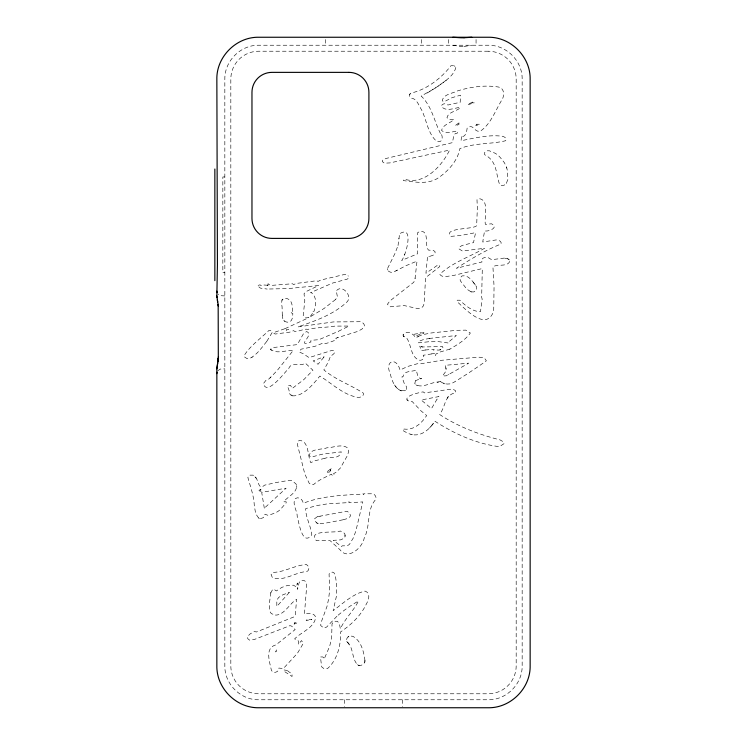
<?xml version="1.0" encoding="UTF-8"?>
<svg xmlns="http://www.w3.org/2000/svg" width="745" height="745" viewBox="0 0 745 745"><rect width="100%" height="100%" fill="white"/><g stroke="black" fill="none" stroke-linecap="round" stroke-linejoin="round"><path stroke-width="0.56" stroke-dasharray="3.73 2.79" d="M446.069 369.287L445.165 365.329L468.745 363.141L448.844 374.418A2.719 2.719 0 0 1 448.248 374.474L446.395 375.815L442.511 375.992L445.445 371.895L446.069 369.287A7.189 7.189 0 0 0 445.985 367.806M398.91 238.866L398.938 238.242M364.985 660.629C363.746 651.856 361.427 641.212 353.167 636.472A5.681 5.681 0 0 0 351.249 636.128C348.353 635.569 345.755 638.502 346.714 641.37C353.912 647.386 351.407 658.366 357.498 664.698A5.029 5.029 0 0 0 359.081 665.406C361.902 666.021 365.534 663.236 364.92 660.154M345.047 536.242L344.907 534.249A3.483 3.483 0 0 0 344.395 533.234L340.195 530.962C337.196 533.429 306.549 529.155 316.336 540.656L329.914 540.497L339.981 549.726C347.962 560.687 362.564 547.715 364.277 537.825C370.498 526.389 366.615 511.023 374.633 500.798C377.296 498.638 375.843 494.885 372.984 493.777L364.128 493.777L363.355 494.773L363.355 493.777L362.005 494.131C342.244 495.192 321.877 495.937 303.271 503.275C302.88 499.485 298.717 496.123 295.197 498.647C291.798 504.123 297.423 510.865 297.236 516.62C298.82 521.779 302.247 547.007 311.801 534.919C311.056 526.128 305.394 516.965 305.711 508.584L317.491 505.464L327.893 503.797L348.166 502.633L349.051 501.711L349.051 502.698L362.787 501.925L355.775 531.371L353.121 538.281L349.433 544.371L347.282 545.824L342.393 545.824L341.331 546.467L333.387 540.33L340.577 539.883L344.134 538.244A3.399 3.399 0 0 0 344.954 536.745L345.047 536.242A7.264 7.264 0 0 0 345.065 535.012M415.077 278.481L415.123 277.997M431.718 353.912L423.197 355.263C425.46 358.149 421.838 361.083 418.969 360.142C409.918 356.259 411.762 343.715 405.848 336.991C400.372 337.122 404.582 331.097 408.4 332.531A6.826 6.826 0 0 1 409.918 332.773L413.27 334.682L415.906 337.811L417.2 336.982M330.24 470.765L329.821 471.902L326.105 472.563L331.134 468.503A9.052 9.052 0 0 0 330.212 470.756A8.847 8.847 0 0 1 331.115 468.586L331.134 468.503M398.035 245.543L399.311 236.044L398.957 234.2C414.788 223.481 405.997 255.637 401.713 260.405L417.507 253.822L417.507 232.785L419.919 231.369C430.116 230.298 423.97 245.571 428.552 250.134L433.422 250.385L435.071 251.763L435.071 253.607L433.031 255.293L427.49 257.081L425.935 273.294L437.334 265.36L439.746 265.36L439.746 266.57L425.553 277.717L424.203 303.206L423.411 305.86L421.819 307.638L417.936 308.626L404.265 305.59L390.035 306.791L387.409 304.314L389.849 300.989L413.764 282.262L414.946 279.412L417.014 261.113L405.718 265.807L393.36 272.232C391.05 272.828 387.288 271.655 387.409 268.759L394.85 253.728L398.026 245.58M270.817 592.564C270.77 597.322 265.537 615.612 274.765 614.243L275.687 615.165C284.739 614.746 289.507 603.469 296.65 599.306L295.206 615.649L294.564 616.664L256.476 631.974L254.231 631.527L250.18 633.893L247.219 636.761L247.862 638.8L249.771 640.234L254.455 639.433L290.029 625.632L291.761 626.21L295.169 629.553L276.041 644.835C264.456 647.871 269.699 661.877 271.357 670.165C272.614 674.234 279.617 672.195 278.844 668.06L283.333 668.563L297.497 653.197L303.308 643.354L301.539 640.588L298.354 644.332L298.568 641.808A2.915 2.915 0 0 0 297.628 640.151L294.62 638.903C301.166 632.039 314.846 627.644 315.694 616.935C313.692 612.623 308.272 612.949 304.435 614.187L306.493 588.541C307.257 585.123 306.446 579.359 301.651 580.271C297.665 581.566 299.257 586.669 297.283 589.463L297.283 583.018L296.575 587.079L293.483 585.197L287.542 585.44L281.861 587.367L276.321 590.953L273.992 589.323L272.717 589.323L270.686 593.057M440.435 133.495C434.186 120.969 431.728 106.051 421.167 96.031L433.357 89.251A123.363 123.363 0 0 0 438.079 86.141C444.802 81.131 453.444 76.307 455.819 67.655L454.469 66.016A1.946 1.946 0 0 0 453.481 65.746L450.93 65.746C441.468 78.132 426.96 89.242 412.218 92.78C409.201 92.808 408.4 97.232 411.342 98.107C417.079 98.759 418.839 105.818 421.614 109.934C426.662 120.01 427.677 133.327 436.505 141.178C442.372 144.064 444.048 135.935 439.969 132.48M364.705 662.361L364.733 662.296A3.427 3.427 0 0 0 364.966 661.346M292.282 395.819C303.243 396.787 313.3 384.066 319.856 376.067C332 383.461 343.305 394.934 357.777 397.346C360.338 397.616 364.035 396.405 363.374 393.174C351.24 385.146 335.548 379.764 323.851 369.874L328.247 362.154L330.584 355.989C333.928 354.462 337.411 350.755 331.925 350.401L309.054 357.619L303.345 353.791L299.229 351.994L301.054 349.191L314.79 346.388L322.436 343.315L323.498 344.097L328.936 342.626L335.408 340.176L336.461 339.208L335.818 338.221L358.084 331.301L362.042 328.992L364.165 326.804L364.37 325.071L363.458 323.33L360.533 321.719L333.341 321.933L297.851 326.925C314.967 321.039 332.54 314.958 346.229 302.675C354.201 296.398 341.098 282.634 335.818 291.695L336.6 292.478L337.448 297.078L335.474 299.574M404.181 255.125L404.6 254.073M282.29 315.06C281.834 318.888 284.916 323.591 289.293 321.821A4.34 4.34 0 0 0 291.481 320.248L292.571 317.594L292.841 313.58L291.137 312.723L292.841 312.723C292.347 308.104 292.953 300.71 287.551 298.754C280.958 296.426 281.238 302.926 282.076 306.847L282.29 315.172M424.035 332.94L423.216 332.885M506.488 182.953L507.932 179.331L507.438 172.821A17.871 17.871 0 0 0 506.544 167.225L504.43 162.773L501.068 158.517A20.59 20.59 0 0 0 495.276 153.312L489.381 150.797L486.764 150.797L484.641 152.492L484.641 154.69C497.586 161.32 495.658 174.079 499.699 184.667A3.464 3.464 0 0 0 500.808 185.291L503.331 185.282A2.701 2.701 0 0 0 504.374 185.067L506.488 182.953L506.218 183.4M504.393 258.068L491.653 259.698L487.966 257.5L484.567 257.5L482.797 258.338L481.307 260.266L482.015 261.961L456.545 268.247C470.7 259.083 485.554 250.162 501.106 243.997C501.851 241.166 498.368 239.89 496.114 239.937L482.732 241.995L484.567 230.875C488.776 232.012 499.28 227.253 491.504 223.798L485.377 224.375C483.868 218.592 489.949 199.818 479.044 198.654L476.996 199.716L477.349 208.432L476.642 225.707C473.354 229.702 442.791 227.458 450.716 236.398L460.829 235.457L475.571 232.645L473.522 242.628L462.245 245.412L459.656 246.921L458.79 248.793L462.338 250.99L484.52 248.29C469.722 256.839 452.345 262.538 439.746 274.281C442.586 278.611 449.254 275.52 453.407 275.492L482.304 268.554L481.661 297.227L482.164 299.145L480.46 311.745C472.19 311.512 465.467 305.608 459.786 300.207L457.16 300.207L457.16 301.688C464.936 308.663 486.606 332.289 493.702 310.898L494.056 286.536L492.929 266.775C497.539 263.665 508.611 267.492 509.925 260.545L507.587 258.692L503.862 258.133M266.822 341.322L272.586 331.842L270.323 330.501L268.908 330.501C260.573 338.537 249.445 346.397 243.904 356.063A5.858 5.858 0 0 0 244.779 357.134L246.809 358.475L249.64 358.475C257.044 354.844 261.691 347.626 266.775 341.396M412.534 434.717L408.13 433.515L402.309 430.182L404.079 429.055C413.894 430.442 421.717 423.197 426.662 415.524L421.167 411.007L412.153 401.508L409.815 401.648C399.199 396.703 420.618 392.233 423.197 391.87L424.426 392.894L452.373 388.974L455.363 390.501L455.772 392.578C444.886 395.111 446.031 404.051 440.826 412.693L439.699 414.537C458.026 426.615 478.839 434.493 500.025 439.885L503.089 441.673L504.067 443.638L499.392 446.683C476.325 443.815 454.441 433.786 435.015 421.298C429.921 428.664 422.378 436.281 412.534 434.717A5.15 5.15 0 0 1 410.756 434.493M429.502 428.058L430.88 426.363M431.69 425.367L433.46 423.216M217.764 370.833L220.157 369.092L224.832 368.868M415.44 380.76L414.769 383.656C420.851 389.737 431.29 381.757 438.479 381.989M292.338 395.846L288.874 393.313L289.153 390.622L287.523 386.161L288.594 385.379L290.569 385.379L292.133 388.545L303.932 379.494L312.956 370.265L305.376 363.178C300.244 366.987 291.276 361.493 288.799 368.384C285.521 371.168 266.859 396.889 263.376 383.61L266.496 379.643L268.964 378.972L277.168 370.563L293.334 350.327C286.294 350.001 275.985 354.62 270.528 349.126L274.011 347.468L297.367 344.59L303.317 333.974L306.502 331.562C315.414 334.561 294.526 347.664 311.047 341.927L310.544 341.052L311.606 340.269L318.962 339.673L338.249 331.376M336.945 616.227L326.673 627.039L323.703 627.988L320.667 625.474L321.123 622.41L327.027 606.318L328.582 599.166L329.579 590.878L329.085 574.023L330.231 572.588L332.41 572.113L333.853 572.672L335.315 575.187L336.591 584.415L336.442 596.158L333.145 610.686C343.035 603.394 352.906 593.821 365.05 591.092C371.289 593.234 368.44 600.442 366.102 604.512C360.468 616.124 350.997 624.906 340.549 631.946C341.014 645.012 337.541 659.632 327.521 668.563L323.842 668.563L321.654 666.812L320.443 656.95L322.781 656.95L324.122 658.077L324.122 659.148L329.355 647.042A54.217 54.217 0 0 0 331.693 635.923L332.028 623.938L333.378 621.954L334.458 621.255L337.299 621.255L337.997 621.926L339.552 624.412L340.344 628.855C344.972 618.667 353.503 611.002 358.494 601.019L355.607 602.696A129.258 129.258 0 0 0 336.936 616.227M270.016 377.938L270.882 377.082M335.529 299.537L324.103 308.439L309.585 317.23L312.202 313.98L312.239 311.242L314.083 311.242C315.778 305.189 317.128 297.749 311.885 292.971L310.469 292.692L332.633 283.053L347.198 279.151L348.781 277.96L348.735 276.442L347.98 275.771M440.286 381.477C444.197 384.522 449.933 385.053 454.143 382.138C465.057 375.48 476.381 367.993 486.364 360.785L484.325 357.907L478.858 357.172L442.139 360.235L420.785 363.756L417.247 363.756L407.478 366.521L400.037 370.069C396.368 356.129 384.001 361.018 390.51 374.288C391.404 380.872 397.849 395.083 406.342 389.467L406.481 386.702L404.107 383.07L401.928 376.858L403.436 376.151C403.567 370.647 412.274 371.82 416.259 370.135L417.74 375.88L420.152 378.628L421.633 378.628L418.532 379.428M415.347 380.816L418.709 379.373M395.912 270.817L397.178 270.128M418.169 336.461L422.35 334.728L431.159 332.978L456.424 330.333L465.755 330.128L470.356 333.024C465.69 339.776 457.011 344.982 449.645 349.237M416.995 337.085L418.439 336.321M251.829 357.349L252.313 357.106M338.314 331.339L348.986 326.049L334.905 326.114C327.428 327.446 316.327 327.409 307.853 329.365C304.556 328.238 298.969 331.814 294.675 331.423L293.614 330.64L289.796 332.14L275.138 334.039L273.154 332.764L285.149 328.62M423.318 332.875L420.012 332.885L420.357 333.229L414.49 334.16L414.49 335.008L415.757 335.855L423.942 333.024M425.237 350.001L433.46 349.312L433.46 350.234L434.81 349.452C437.511 350.55 441.338 350.504 442.94 347.701L442.595 346.555L422.629 346.974A10.132 10.132 0 0 1 421.502 346.76L421.139 346.658A9.536 9.536 0 0 1 420.078 346.267L419.77 346.127A9.778 9.778 0 0 0 422.629 346.974M449.961 349.098L439.625 352.143L437.781 353.577L436.225 353.773L435.378 355.477L435.378 353.186L431.644 353.922M285 328.685L308.868 317.612L305.729 317.892L303.215 315.573L304.807 300.756L304.035 293.809L305.944 291.649L318.637 285.512L288.445 288.576L267.055 289.06M317.454 516.611L314.632 518.706L314.632 520.904L317.379 523.279M428.859 256.708L429.502 256.531M437.175 382.353L440.332 381.468M317.612 516.564L320.201 516.183M337.513 337.774L337.997 337.643M324.941 458.277L314.949 460.764L310.777 462.673C307.452 456.238 309.25 440.612 299.192 440.388L297.264 442.325L297.357 444.281L304.845 474.109L309.128 483.105L310.805 484.576L313.571 484.576C318.478 480.004 325.379 477.266 331.488 474.165L332.615 475.934L334.039 474.323L333.537 473.671L336.191 472.2L340.335 468.074L347.58 455.279L348.735 451.097L348.269 448.928A4.433 4.433 0 0 0 347.366 447.726C341.34 443.629 333.332 447.745 326.878 447.81C322.604 449.831 309.575 448.192 309.464 455.754L310.386 456.955L311.866 456.955L322.017 454.245L341.331 451.861C338.705 460.112 331.758 455.875 324.969 458.268M404.116 390.818L404.153 390.808A4.302 4.302 0 0 0 405.55 390.166M343.24 519.768L347.868 518.436L349.954 516.723A3.166 3.166 0 0 0 350.429 515.428L349.526 513.063L347.282 511.387A2.831 2.831 0 0 0 346.5 511.275L319.95 516.201M448.946 374.4L448.248 374.474M429.111 338.463L456.368 335.529L449.179 341.592L448.835 343.082L438.703 341.666L428.431 341.787M429.912 338.351L423.495 339.571L418.243 341.527L418.597 342.83L428.599 341.778M342.989 519.805L323.954 523.428L317.389 523.279M425.414 349.982L421.335 350.644L419.742 346.118M463.958 46.507L471.79 45.231M224.832 176.965L222.839 176.965L222.839 272.698L224.832 272.698M267.651 285.26L262.389 284.897L261.253 285.745L260.052 284.823L257.286 285.605L260.424 288.11L267.231 289.069M471.362 291.91L473.876 291.919L476.642 289.861L476.642 286.89C473.066 282.243 469.127 274.672 462.049 275.911L460 278.108L460.28 280.725L466.798 289.125L471.101 291.872M224.832 295.914L220.157 295.681L217.764 293.949M287.486 670.696L288.753 671.664A7.152 7.152 0 0 1 289.116 671.999L292.049 673.871L292.049 676.488L283.761 671.04L283.761 669.904L287.104 670.444M452.811 45.231L460.55 46.497A10.793 6.724 0 0 0 463.958 46.497M470.84 291.817L471.613 291.919M259.456 518.436L258.496 517.952M290.839 395.167L291.304 395.381M267.865 285.363L268.051 283.696L270.388 285.465L292.487 283.761L293.614 284.609L296.193 283.472L316.7 280.716L318.05 281.424L320.592 280.092L343.538 274.7L345.876 274.7L348.055 275.818M267.204 285.037L268.051 285.465M258.608 518.026L255.684 513.659L254.296 505.604C253.887 495.853 250.404 486.485 247.852 477.424L249.556 475.152L253.095 475.152C259.381 477.443 257.183 491.588 264.643 485.135C273.648 483.17 282.457 480.804 291.761 480.534L295.821 483.766A6.211 6.211 0 0 1 296.473 485.181C297.59 492.771 287.477 496.71 283.649 501.785L286.164 501.785L286.164 502.847L280.409 509.431A17.806 17.806 0 0 1 273.564 513.547L268.181 515.382L264.903 514.218L264.922 515.587A2.682 2.682 0 0 1 264.568 516.443L262.948 517.822L260.359 518.622A3.688 3.688 0 0 1 258.887 518.185M506.544 167.225L506.814 168.137M476.064 39.532L476.064 45.231M448.583 39.532L448.583 45.231M421.363 39.532L421.363 45.231M402.589 699.769L402.589 706.614M344.404 699.769L344.404 706.614M325.63 39.532L325.63 45.231M359.425 665.49A5.066 5.066 0 0 1 357.498 664.698M347.952 637.003A3.38 3.38 0 0 1 348.949 636.398M346.714 641.37A37.287 37.287 0 0 1 349.107 644.555M454.152 65.867A2.133 2.133 0 0 1 454.962 66.407M409.61 94.643A2.403 2.403 0 0 1 410.132 93.805M446.255 80.19A166.852 166.852 0 0 1 427.136 93.013M254.948 476.8A15.151 15.151 0 0 1 256.15 478.281M296.612 485.693A7.087 7.087 0 0 1 296.78 487.249M318.376 523.567A5.15 5.15 0 0 1 316.457 522.794M271.515 350.42A2.719 2.719 0 0 1 270.528 349.126M281.629 300.3A1.704 1.704 0 0 1 281.936 299.89M282.327 299.555A4.712 4.712 0 0 1 282.914 299.192M284.813 321.346A4.926 4.926 0 0 1 283.78 320.397M507.587 258.692A5.96 5.96 0 0 1 509.412 259.968M473.14 282.085A59.041 59.041 0 0 1 475.478 285.214M387.596 270.025A2.738 2.738 0 0 1 387.409 269.113M407.552 400.447A2.514 2.514 0 0 1 406.798 399.618M447.205 398.193A8.4 8.4 0 0 1 448.397 396.312M445.184 383.889A6.323 6.323 0 0 1 443.312 383.107M396.191 387.167A17.219 17.219 0 0 1 394.505 384.904M401.313 390.957A14.537 14.537 0 0 1 397.495 388.49M417.694 385.668A5.196 5.196 0 0 1 416.11 384.932M440.9 349.582A6.426 6.426 0 0 1 439.774 349.964M402.943 335.297A1.853 1.853 0 0 1 403.203 334.505M403.948 336.684A2.179 2.179 0 0 1 403.231 335.958M224.841 356.538L224.832 665.844C224.487 683.975 240.616 700.114 258.757 699.769L488.245 699.769C506.377 700.114 522.506 683.975 522.161 665.844L522.161 79.156C522.506 61.025 506.377 44.886 488.245 45.231L258.757 45.231C240.616 44.886 224.487 61.025 224.832 79.156L224.841 356.538M458.995 122.841L458.939 124.517A41.431 41.431 0 0 1 455.018 125.728L458.995 122.841M461.518 136.633L461.053 140.74C474.63 138.086 488.655 134.417 502.586 136.279C504.393 136.698 507.69 138.766 505.594 140.74C491.188 144.334 474.956 142.761 460.634 148.32L459.991 148.32C457.626 160.799 448.537 170.791 438.395 177.841C428.086 184.788 414.918 182.013 403.418 180.607L404.265 179.051C423.896 185.924 442.027 165.884 449.58 150.09L389.765 162.922L384.355 163.183L382.297 161.591L382.902 159.728L386.357 158.387L452.42 142.649L453.882 135.106L455.353 133.532L457.383 133.094L457.449 130.971C452.411 131.586 445.724 134.472 441.58 130.403C442.66 124.666 450.492 123.232 454.05 119.368L449.421 119.582L446.963 117.729C448.052 111.974 456.499 111.405 460.205 107.811L460.205 107.317C454.534 107.932 445.603 112.16 441.45 106.339C441.403 103.667 446.46 102.689 447.875 105.036L460.205 102.288L460.475 95.202L452.029 97.679L444.765 101.441L443.135 101.441L442.288 100.584C443.461 94.084 452.755 93.46 457.579 90.881C470.7 86.895 484.958 84.818 498.591 87.044C504.467 88.189 504.728 95.742 501.869 99.923C495.416 110.418 490.908 123.959 480.525 131.036C473.839 133.02 473.922 122.944 467.143 128.131C466.733 131.437 465.923 137.024 461.518 136.633M308.83 568.854L308.104 570.577A2.682 2.682 0 0 1 307.489 571.145L305.357 571.685C294.899 572.7 283.882 581.305 273.136 577.98A4.014 4.014 0 0 1 272.26 577.3L271.087 574.516L272.921 572.393C284.543 572.225 294.89 565.138 306.493 564.533L307.918 565.902A4.721 4.721 0 0 1 308.681 567.578L308.83 568.854M294.452 623.518L294.079 624.133L297.711 622.606L294.452 622.606L294.452 623.518M476.493 124.238L475.813 125.635L479.966 124.238L476.493 124.238M323.805 357.274L318.031 364.277L313.161 360.878L324.103 356.771L323.805 357.274M437.073 399.096L431.485 408.586L421.158 399.99L438.935 396.554L437.073 399.096M260.955 489.344L259.809 491.234L261.43 491.151L260.126 491.598L258.971 490.312L260.955 489.344M289.284 592.433L276.823 606.458L276.823 600.079L278.732 597.388L282.979 594.734L289.284 592.433M264.307 508.202L261.7 492.315L286.117 488.199L264.307 508.202M307.061 619.561L306.148 620.65L311.876 619.561L307.061 619.561M276.749 649.864L275.408 651.922L276.749 651.279L276.749 649.864M472.311 102.074L467.357 104.84L474.369 102.857L472.311 102.857L472.311 102.074M488.245 51.219L258.757 51.219A27.938 27.938 0 0 0 230.82 79.156L230.82 665.844A27.938 27.938 0 0 0 258.757 693.781L488.245 693.781A27.938 27.938 0 0 0 516.183 665.844L516.183 79.156A27.938 27.938 0 0 0 488.245 51.219M288.38 329.513L287.812 329.653L288.38 329.513M287.03 329.867L286.182 330.072L287.03 329.867"/><path stroke-width="1.12" d="M218.164 304.519L218.322 359.062L218.415 358.01M218.462 356.538L218.164 360.254M218.378 306.335L216.851 295.951L217.428 264.745L216.851 79.156C216.423 56.75 236.351 36.822 258.757 37.25L488.245 37.25C510.642 36.822 530.57 56.75 530.151 79.156L530.151 665.844C530.57 688.25 510.642 708.169 488.245 707.75L258.757 707.75C236.351 708.169 216.423 688.25 216.851 665.844L216.851 368.831L217.633 363.029M216.851 373.636L217.084 372.155M216.851 368.831L218.378 358.559L218.266 359.5M218.183 360.058L217.857 361.902L218.332 358.922M464.051 37.744L471.79 37.25M452.811 37.25L460.55 37.744A13.27 3.557 0 0 0 464.06 37.762M217.084 292.617L216.851 291.146M217.27 299.835L217.689 302.023M218.117 304.323L218.285 305.431M216.851 295.951L216.953 297.665M214.849 169.013L214.849 280.651M348.949 72.367L271.925 72.367A19.957 19.957 0 0 0 251.968 92.324L251.968 218.443A19.957 19.957 0 0 0 271.925 238.4L348.949 238.4A19.957 19.957 0 0 0 368.905 218.443L368.905 92.324A19.957 19.957 0 0 0 348.949 72.367"/></g></svg>
